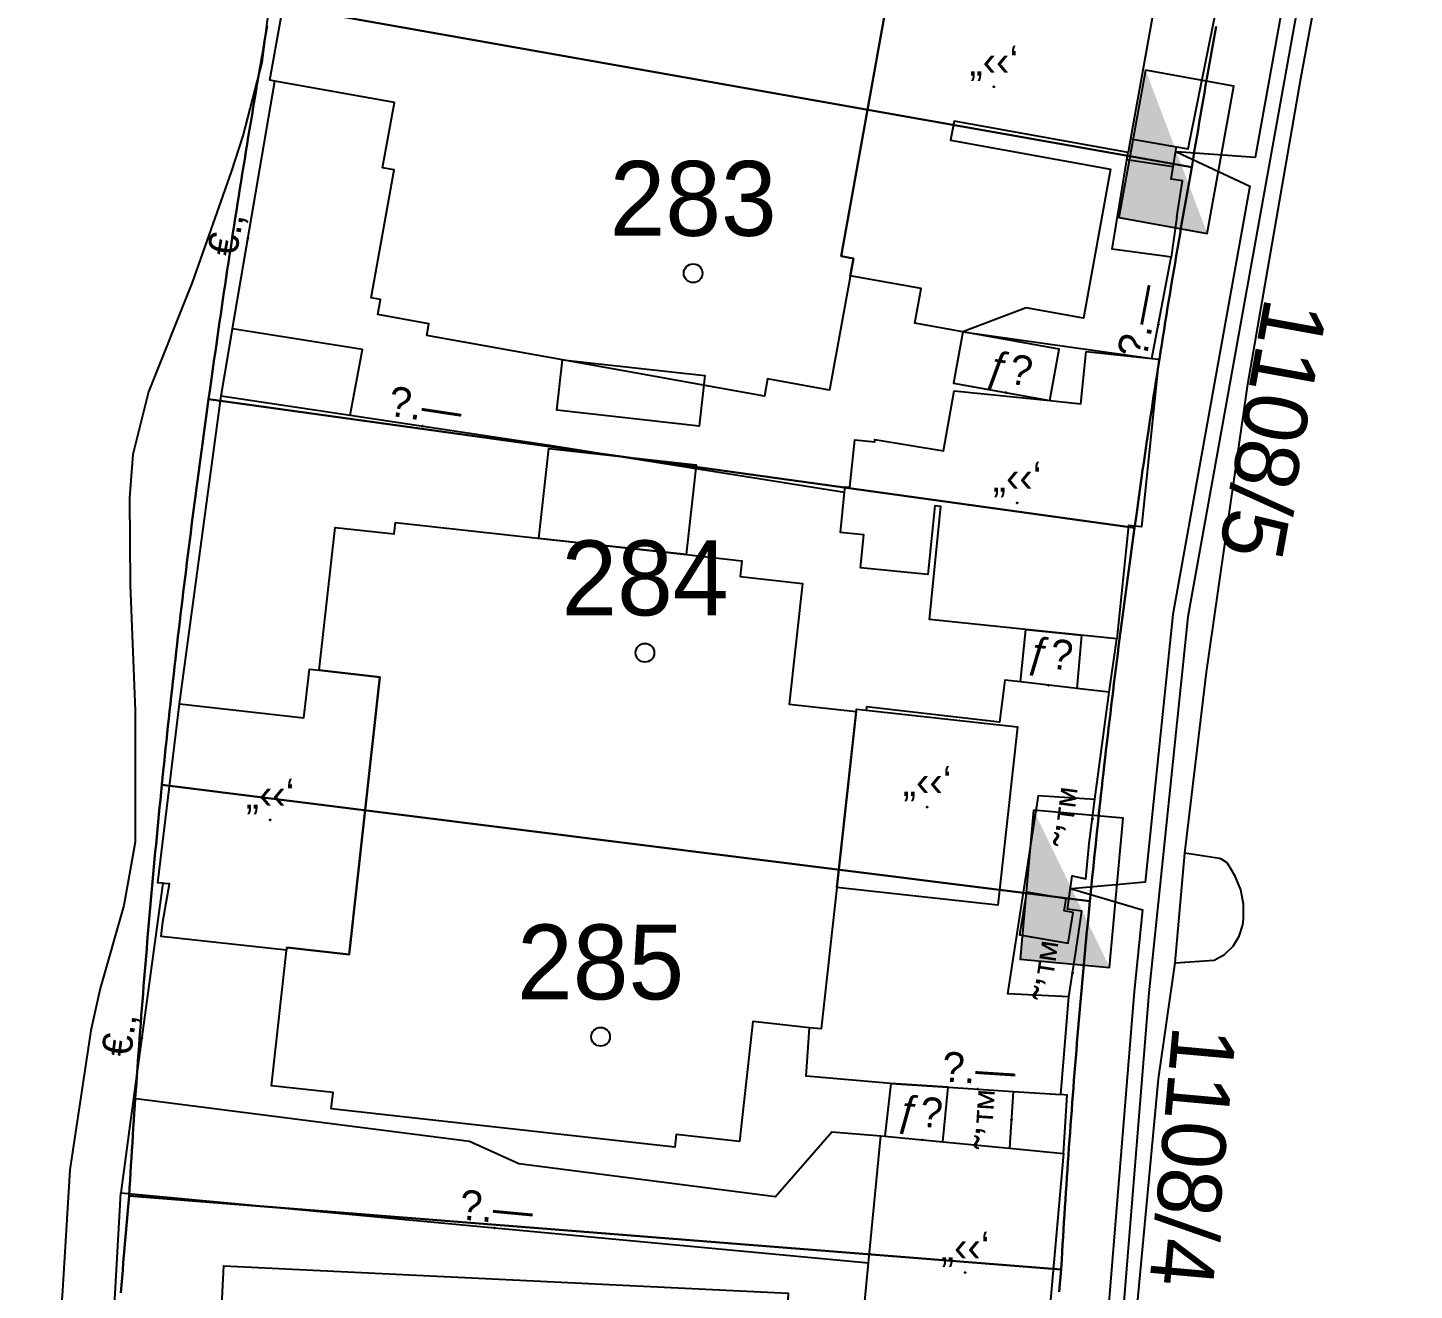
# Model space of a CAD drawing. Header units: metres. Extents: x 218299 to 220222, y 572714 to 574340.
# Drawn here: x 218740.67 to 218777.72, y 573448.8 to 573482.52 of the extents above; entities that cross this region are included whole.
import ezdxf
from ezdxf.enums import TextEntityAlignment as Align

# ---------------------------------------------------------------- set-up
doc = ezdxf.new("R2010")
doc.units = ezdxf.units.M
doc.header["$MEASUREMENT"] = 0
for name, color, linetype in [('1602', 44, 'Continuous'), ('1603', 44, 'Continuous'), ('6151', 102, 'CABLEUNDEXIST03'), ('6261', 7, 'Continuous'), ('A_POINTS', 2, 'Continuous'), ('M2200', 253, 'Continuous'), ('M2207', 253, 'Continuous'), ('M2401', 7, 'Continuous'), ('M2404', 7, 'Continuous'), ('M2407', 253, 'Continuous'), ('M2408', 253, 'Continuous'), ('M2412', 253, 'Continuous'), ('M2602', 253, 'Continuous'), ('M2605', 253, 'Continuous'), ('M2612', 253, 'Continuous'), ('M2809', 253, 'Continuous')]:
    doc.layers.add(name, color=color, linetype=linetype)
doc.styles.add('HEBTXT', font='HEBTXT')
doc.styles.add('MAVAT_HEBTXT', font='HEBTXT')
doc.linetypes.add('CABLEUNDEXIST03', pattern='A,3.5,[222,elecad.shx,S=0.01,R=0,X=0,Y=0],1.5', length=5)

# ---------------------------------------------------------------- blocks, each defined once
blk = doc.blocks.new('6261')
blk.add_lwpolyline([(-2, -1.2), (2, -1.2), (2, 1.2), (-2, 1.2)], close=True)
at = {"color": 0}
blk.add_solid([(2, 1.2), (-2, -1.2), (2, -1.2)], dxfattribs=at)
at = {"color": 0, "style": 'HEBTXT'}
blk.add_attdef('PIL_NAME', (2.689, 2.418), '', height=1.7, dxfattribs=at)
at = {"style": 'HEBTXT'}
blk.add_attdef('CAMUT_MONIM', (2.489, 0.218), '', height=1.7, dxfattribs=at)
at = {"color": 0, "style": 'HEBTXT', "flags": 1}
for tag, p in [('TYPE', (2.585, -1.773)), ('MAP_TYPE', (2.689, -3.782))]:
    blk.add_attdef(tag, p, '', height=1.7, dxfattribs=at)
blk = doc.blocks.new('1603')
at = {"layer": 'A_POINTS'}
blk.add_circle((0, 0), 0.25, dxfattribs=at)
at = {"color": 0, "style": 'HEBTXT'}
blk.add_attdef('PARCEL_NUM', text='', height=2, dxfattribs=at).set_placement((0, 1), align=Align.CENTER)
at = {"color": 0, "style": 'HEBTXT', "flags": 1}
blk.add_attdef('LOT_NUM', text='', height=2, dxfattribs=at).set_placement((0, -2.5), align=Align.CENTER)
blk = doc.blocks.new('M2602')
blk.add_circle((0, 0), 0.025)
at = {"style": 'MAVAT_HEBTXT'}
blk.add_attdef('NAME', text='', height=0.8, dxfattribs=at).set_placement((0, 1.592), align=Align.MIDDLE)
blk = doc.blocks.new('M2605')
blk.add_circle((0, 0), 0.025)
at = {"style": 'MAVAT_HEBTXT'}
blk.add_attdef('NAME', text='', height=0.8, dxfattribs=at).set_placement((0, 1.592), align=Align.MIDDLE)
blk = doc.blocks.new('M2612')
blk.add_circle((0, 0), 0.025)
at = {"style": 'MAVAT_HEBTXT'}
blk.add_attdef('NAME', text='', height=0.8, dxfattribs=at).set_placement((0, 1.592), align=Align.MIDDLE)
blk = doc.blocks.new('M2207')
blk.add_circle((0, 0), 0.025)
at = {"style": 'MAVAT_HEBTXT'}
blk.add_attdef('NAME', text='', height=0.8, dxfattribs=at).set_placement((0, 1.592), align=Align.MIDDLE)
blk = doc.blocks.new('M2412')
blk.add_circle((0, 0), 0.025)
at = {"style": 'MAVAT_HEBTXT'}
blk.add_attdef('NAME', text='', height=0.8, dxfattribs=at).set_placement((0, 1.592), align=Align.MIDDLE)
blk = doc.blocks.new('111')
at = {"layer": 'M2200'}
blk.add_polyline3d([(218763.792, 573484.146, 576.615), (218762.401, 573476.42, 576.87), (218762.401, 573476.42, 576.87), (218762.731, 573476.361, 576.87), (218762.731, 573476.361, 576.87), (218762.097, 573472.841, 575.82), (218760.436, 573473.14, 578.4), (218760.353, 573472.681, 578.4), (218754.959, 573473.651, 578.418), (218751.33, 573474.304, 578.43), (218751.386, 573474.614, 578.34), (218750.023, 573474.86, 577.905), (218750.096, 573475.265, 577.905), (218749.846, 573475.31, 577.86), (218750.461, 573478.728, 575.64), (218750.153, 573478.783, 575.34), (218750.466, 573480.526, 575.25), (218747.273, 573481.1, 575.164), (218747.14, 573481.124, 575.16), (218747.907, 573485.387, 575.25)], dxfattribs=at)
blk.add_polyline3d([(218748.779, 573453.639, 577.41), (218748.827, 573454.076, 577.38), (218747.181, 573454.259, 574.83), (218747.591, 573457.955, 574.8), (218747.591, 573457.955, 574.8), (218749.26, 573457.77, 577.32), (218749.26, 573457.77, 577.32), (218750.081, 573465.178, 577.32), (218750.081, 573465.178, 577.32), (218748.457, 573465.358, 574.92), (218748.457, 573465.358, 574.92), (218748.88, 573469.176, 574.86), (218750.461, 573469.001, 577.29), (218750.495, 573469.308, 577.29), (218758.261, 573468.447, 577.29), (218759.751, 573468.282, 577.29), (218759.705, 573467.865, 577.29), (218761.375, 573467.68, 574.89), (218761.017, 573464.451, 574.8), (218762.81, 573464.253, 574.32), (218762.289, 573459.559, 574.32), (218761.87, 573455.776, 574.32), (218761.562, 573455.81, 574.406), (218760.044, 573455.979, 574.83), (218759.689, 573452.773, 574.83), (218757.996, 573452.961, 577.38), (218757.959, 573452.622, 577.38)], close=True, dxfattribs=at)
at = {"layer": 'M2207'}
for points in [[(218762.401, 573476.42, 575.879), (218763.792, 573484.146, 575.879), (218764.222, 573484.069, 575.819), (218764.354, 573484.802, 575.819), (218766.167, 573484.476, 575.519), (218766.077, 573483.976, 575.519), (218768.957, 573483.458, 575.298), (218770.781, 573483.13, 575.159), (218770.139, 573479.559, 575.159), (218770.073, 573479.191, 575.159), (218770.073, 573479.191, 575.159), (218765.422, 573480.028, 575.369), (218765.33, 573479.518, 575.369), (218769.599, 573478.749, 575.219), (218768.882, 573474.763, 575.219), (218767.349, 573475.039, 575.339), (218765.655, 573474.4, 575.399), (218765.655, 573474.4, 575.399), (218764.373, 573474.631, 575.399), (218764.539, 573475.555, 575.399), (218762.647, 573475.895, 575.849), (218762.731, 573476.361, 575.849)], [(218754.959, 573473.651, 574.829), (218758.762, 573473.23, 574.889), (218758.613, 573471.881, 574.859), (218754.81, 573472.304, 574.799), (218754.959, 573473.651, 574.829)], [(218768.949, 573473.87, 573.479), (218770.71, 573473.688, 573.479), (218770.889, 573473.67, 573.479), (218770.428, 573469.19, 573.389), (218770.083, 573469.225, 573.389), (218769.771, 573466.197, 572.999), (218769.771, 573466.197, 572.999), (218767.342, 573466.447, 573.057), (218764.761, 573466.713, 573.119), (218765.072, 573469.735, 573.959), (218764.912, 573469.752, 574.049), (218764.723, 573467.914, 573.989), (218762.922, 573468.099, 573.929), (218763.012, 573468.976, 573.959), (218762.386, 573469.04, 573.914), (218762.497, 573470.121, 574.073), (218762.511, 573470.259, 574.094), (218762.639, 573470.246, 574.694), (218762.77, 573471.515, 574.709), (218763.301, 573471.46, 574.859), (218763.307, 573471.524, 574.859), (218765.139, 573471.225, 574.889), (218765.426, 573472.826, 573.959), (218767.983, 573472.563, 573.823), (218768.806, 573472.478, 573.779)], [(218758.261, 573468.447, 575.189), (218754.327, 573468.883, 575.189), (218754.593, 573471.285, 574.169), (218754.593, 573471.285, 574.169), (218754.593, 573471.285, 574.169), (218758.527, 573470.849, 574.169), (218758.261, 573468.447, 575.189)], [(218748.457, 573465.358, 574.5), (218750.081, 573465.178, 574.5), (218749.26, 573457.77, 574.41), (218747.591, 573457.955, 574.305), (218747.582, 573457.879, 574.305), (218744.232, 573458.251, 574.05), (218744.275, 573458.637, 574.065), (218744.456, 573459.653, 574.065), (218744.314, 573459.667, 574.065), (218744.275, 573459.67, 574.065), (218744.147, 573459.683, 574.065), (218744.721, 573464.461, 574.155), (218744.721, 573464.461, 574.155), (218748.051, 573464.092, 574.185), (218748.194, 573465.387, 574.305)], [(218762.289, 573459.559, 574.349), (218762.818, 573464.324, 574.349), (218763.075, 573464.296, 574.342), (218767.119, 573463.848, 574.229), (218766.591, 573459.082, 574.229), (218766.591, 573459.082, 574.229), (218762.289, 573459.559, 574.349)], [(218768.416, 573459.251, 571.848), (218767.358, 573459.428, 571.848), (218767.168, 573458.289, 571.698), (218768.469, 573458.072, 571.758), (218768.606, 573458.891, 571.848), (218768.362, 573458.932, 571.848)], [(218766.228, 573446.406, 572.565), (218766.228, 573446.406, 572.565), (218766.228, 573446.406, 572.565), (218764.727, 573446.551, 572.565), (218762.865, 573446.73, 572.565), (218762.865, 573446.73, 572.565), (218763.135, 573449.526, 572.511), (218763.462, 573452.923, 572.445), (218763.462, 573452.923, 572.445), (218763.571, 573452.912, 572.446), (218765.118, 573452.763, 572.455), (218766.907, 573452.591, 572.466), (218768.344, 573452.452, 572.475), (218768.344, 573452.452, 572.475), (218768.344, 573452.452, 572.475), (218767.649, 573444.618, 572.235), (218767.649, 573444.618, 572.235), (218766.07, 573444.77, 572.235), (218766.089, 573444.965, 572.274), (218766.103, 573445.113, 572.304), (218766.103, 573445.113, 572.311)]]:
    blk.add_polyline3d(points, close=True, dxfattribs=at)
at = {"layer": 'M2401'}
blk.add_polyline3d([(218770, 573445.022, 569.823), (218770.888, 573454.441, 570.123), (218771.325, 573457.545, 570.333), (218772.368, 573457.614, 570.318), (218772.645, 573457.77, 570.318), (218772.875, 573457.99, 570.318), (218773.042, 573458.26, 570.318), (218773.137, 573458.563, 570.318), (218773.155, 573458.72, 570.318), (218773.156, 573459.112, 570.322), (218773.081, 573459.497, 570.349), (218772.934, 573459.858, 570.398), (218772.813, 573460.056, 570.438), (218772.718, 573460.212, 570.464), (218772.566, 573460.312, 570.491), (218772.515, 573460.328, 570.498), (218771.587, 573460.474, 570.513), (218772.169, 573465.304, 570.723), (218773.269, 573472.999, 571.023), (218774.684, 573481.171, 571.443), (218775.397, 573485.025, 571.644)], dxfattribs=at)
at = {"layer": 'M2404'}
blk.add_polyline3d([(218770, 573445.022, 569.823), (218770.888, 573454.441, 570.123), (218771.325, 573457.545, 570.333), (218772.368, 573457.614, 570.318), (218772.645, 573457.77, 570.318), (218772.875, 573457.99, 570.318), (218773.042, 573458.26, 570.318), (218773.137, 573458.563, 570.318), (218773.155, 573458.72, 570.318), (218773.156, 573459.112, 570.322), (218773.081, 573459.497, 570.349), (218772.934, 573459.858, 570.398), (218772.813, 573460.056, 570.438), (218772.718, 573460.212, 570.464), (218772.566, 573460.312, 570.491), (218772.515, 573460.328, 570.498), (218771.587, 573460.474, 570.513), (218772.169, 573465.304, 570.723), (218773.269, 573472.999, 571.023), (218774.684, 573481.171, 571.443), (218775.397, 573485.025, 571.644)], dxfattribs=at)
at = {"layer": 'M2407'}
for points in [[(218749.287, 573472.173, 572.59), (218749.618, 573473.925, 572.62), (218746.142, 573474.478, 572.68)], [(218763.732, 573454.321, 571.443), (218761.47, 573454.513, 571.443), (218761.562, 573455.81, 571.443)], [(218743.5, 573453.93, 571.593), (218752.471, 573452.779, 571.413), (218753.788, 573452.179, 571.413), (218760.646, 573451.3, 571.413), (218762.157, 573453.027, 571.413), (218763.462, 573452.923, 571.413)], [(218746.71, 573448.187, 570.573), (218745.847, 573448.228, 570.573), (218745.906, 573449.448, 570.573), (218760.992, 573448.723, 570.543), (218760.927, 573447.375, 570.543), (218761.622, 573447.341, 570.543), (218761.589, 573446.653, 570.543), (218762.859, 573446.592, 570.513), (218762.865, 573446.73, 570.513)]]:
    blk.add_polyline3d(points, dxfattribs=at)
at = {"layer": 'M2408'}
for points in [[(218771.377, 573477.47, 571.443), (218771.221, 573476.395, 571.443)], [(218769.569, 573464.773, 570.753), (218769.771, 573466.197, 570.753)], [(218771.325, 573457.545, 570.333), (218771.587, 573460.474, 570.513)], [(218768.344, 573452.452, 570.15), (218768.441, 573454.005, 570.15), (218768.271, 573454.028, 570.15)]]:
    blk.add_polyline3d(points, dxfattribs=at)
at = {"layer": 'M2412'}
for points in [[(218765.655, 573474.4, 572.598), (218765.655, 573474.4, 572.598), (218765.407, 573473.027, 572.598), (218767.983, 573472.563, 571.098), (218768.23, 573473.937, 571.098), (218765.655, 573474.4, 572.598)], [(218767.197, 573465.046, 571.548), (218767.342, 573466.447, 571.548), (218768.829, 573466.294, 570.768), (218768.698, 573464.873, 570.768)], [(218763.732, 573454.321, 571.443), (218763.576, 573452.912, 571.443), (218765.118, 573452.763, 570.213), (218765.26, 573454.222, 570.213)]]:
    blk.add_polyline3d(points, close=True, dxfattribs=at)
at = {"layer": 'M2602'}
for points in [[(218745.837, 573472.692, 574.23), (218746.142, 573474.478, 574.204), (218746.153, 573474.542, 574.204), (218747.273, 573481.1, 574.11)], [(218771.377, 573477.47, 572.643), (218771.377, 573477.47, 572.643), (218771.526, 573478.431, 572.643), (218771.226, 573478.477, 572.643), (218771.277, 573478.807, 572.643), (218771.361, 573479.344, 572.643)], [(218771.277, 573478.807, 572.643), (218770.041, 573478.998, 572.643)], [(218768.681, 573457.898, 571.908), (218768.838, 573458.922, 571.908), (218768.449, 573458.973, 571.908), (218768.577, 573459.869, 571.908), (218768.944, 573459.789, 571.908), (218769.044, 573460.821, 571.908), (218769.049, 573460.861, 571.908)], [(218744.275, 573459.67, 573.153), (218743.5, 573453.93, 573.111), (218743.157, 573451.396, 573.093), (218743.157, 573451.396, 573.093)], [(218742.022, 573430.285, 572.673), (218742.385, 573436.139, 572.793), (218742.501, 573438.072, 572.793), (218742.547, 573438.842, 572.793), (218742.65, 573441.098, 574.173), (218742.718, 573443.142, 573.183), (218742.901, 573446.814, 573.063), (218743.157, 573451.396, 573.063)]]:
    blk.add_polyline3d(points, dxfattribs=at)
at = {"layer": 'M2605'}
for points in [[(218770.139, 573479.559, 572.478), (218771.361, 573479.344, 572.478), (218771.676, 573479.289, 572.478), (218772.651, 573484.118, 572.628), (218772.651, 573484.118, 572.628), (218771.406, 573484.384, 572.639), (218769.31, 573484.833, 572.658), (218769.19, 573484.859, 572.659)], [(218765.655, 573474.4, 572.628), (218770.71, 573473.688, 572.628), (218771.221, 573476.395, 572.718), (218771.221, 573476.395, 572.718), (218771.11, 573476.41, 572.72), (218769.644, 573476.612, 572.748), (218770.04, 573478.994, 572.748), (218770.073, 573479.191, 572.748)], [(218744.721, 573464.461, 572.253), (218745.837, 573472.692, 572.613), (218745.837, 573472.692, 572.613), (218749.287, 573472.173, 572.59), (218754.727, 573471.355, 572.553), (218762.497, 573470.121, 572.553)], [(218768.271, 573454.028, 571.413), (218768.488, 573456.633, 571.503), (218768.488, 573456.633, 571.503), (218766.858, 573456.716, 571.533), (218767.682, 573462.017, 571.563), (218769.186, 573461.915, 571.563), (218769.186, 573461.915, 571.563), (218769.569, 573464.773, 571.653), (218769.569, 573464.773, 571.653), (218768.698, 573464.873, 571.7), (218767.197, 573465.046, 571.781), (218766.78, 573465.094, 571.803), (218766.634, 573463.971, 571.803), (218763.082, 573464.378, 571.758), (218763.075, 573464.296, 571.758)], [(218763.732, 573454.321, 571.443), (218765.26, 573454.222, 571.433), (218767.005, 573454.11, 571.421), (218768.271, 573454.028, 571.413), (218768.271, 573454.028, 571.413)], [(218743.157, 573451.396, 571.473), (218743.157, 573451.396, 571.473), (218763.135, 573449.526, 571.413)]]:
    blk.add_polyline3d(points, dxfattribs=at)
at = {"layer": 'M2612'}
for points in [[(218769.049, 573460.861, 571.908), (218769.186, 573461.915, 571.908)], [(218768.488, 573456.633, 571.908), (218768.681, 573457.898, 571.908)], [(218767.005, 573454.11, 571.683), (218766.907, 573452.591, 571.683)]]:
    blk.add_polyline3d(points, dxfattribs=at)
at = {"layer": 'M2809'}
blk.add_polyline3d([(218747.273, 573484.334, 573.16), (218746.923, 573481.592, 573.043), (218746.421, 573479.637, 572.898), (218746.107, 573478.677, 572.863), (218745.067, 573475.717, 572.863), (218743.899, 573472.794, 572.743), (218743.48, 573471.127, 572.671), (218743.388, 573469.968, 572.618), (218743.411, 573467.638, 572.503), (218743.542, 573464.288, 572.203), (218743.536, 573460.763, 572.083), (218743.234, 573459.077, 571.991), (218742.603, 573456.861, 571.856), (218742.352, 573455.74, 571.783), (218741.798, 573452.015, 571.483), (218741.588, 573448.649, 571.063), (218741.026, 573443.833, 570.883), (218740.719, 573439.211, 570.639), (218740.669, 573436.897, 570.523), (218740.87, 573431.072, 570.343), (218740.783, 573426.554, 569.983), (218740.767, 573422.238, 569.636)], dxfattribs=at)
at = {"layer": 'M2207'}
ref = blk.add_blockref('M2207', (218766.484, 573480.947), dxfattribs=dict(at, xscale=0.5, yscale=0.5, zscale=0.5))
ref.add_attrib('NAME', '„‹‹‘', dxfattribs={"layer": '0', "height": 0.8, "style": 'MAVAT_HEBTXT'}).set_placement((218766.484, 573481.572), align=Align.MIDDLE)
ref = blk.add_blockref('M2207', (218767.107, 573469.828), dxfattribs=dict(at, xscale=0.5, yscale=0.5, zscale=0.5))
ref.add_attrib('NAME', '„‹‹‘', dxfattribs={"layer": '0', "height": 0.8, "style": 'MAVAT_HEBTXT'}).set_placement((218767.107, 573470.453), align=Align.MIDDLE)
ref = blk.add_blockref('M2207', (218747.146, 573461.362), dxfattribs=dict(at, xscale=0.5, yscale=0.5, zscale=0.5))
ref.add_attrib('NAME', '„‹‹‘', dxfattribs={"layer": '0', "height": 0.8, "style": 'MAVAT_HEBTXT'}).set_placement((218747.146, 573461.987), align=Align.MIDDLE)
ref = blk.add_blockref('M2207', (218764.704, 573461.703), dxfattribs=dict(at, xscale=0.5, yscale=0.5, zscale=0.5))
ref.add_attrib('NAME', '„‹‹‘', dxfattribs={"layer": '0', "height": 0.8, "style": 'MAVAT_HEBTXT'}).set_placement((218764.704, 573462.328), align=Align.MIDDLE)
ref = blk.add_blockref('M2207', (218765.719, 573449.267), dxfattribs=dict(at, xscale=0.5, yscale=0.5, zscale=0.5))
ref.add_attrib('NAME', '„‹‹‘', dxfattribs={"layer": '0', "height": 0.8, "style": 'MAVAT_HEBTXT'}).set_placement((218765.719, 573449.892), align=Align.MIDDLE)
at = {"layer": 'M2412'}
ref = blk.add_blockref('M2412', (218766.802, 573472.776), dxfattribs=dict(at, xscale=0.5, yscale=0.5, zscale=0.5))
ref.add_attrib('NAME', 'ƒ\x8e', dxfattribs={"layer": '0', "height": 0.8, "rotation": 349.8001, "style": 'MAVAT_HEBTXT'}).set_placement((218766.899, 573473.317), align=Align.MIDDLE)
ref = blk.add_blockref('M2412', (218767.948, 573464.959), dxfattribs=dict(at, xscale=0.5, yscale=0.5, zscale=0.5))
ref.add_attrib('NAME', 'ƒ\x8e', dxfattribs={"layer": '0', "height": 0.8, "rotation": 353.4426, "style": 'MAVAT_HEBTXT'}).set_placement((218767.99, 573465.7), align=Align.MIDDLE)
ref = blk.add_blockref('M2412', (218764.571, 573452.816), dxfattribs=dict(at, xscale=0.5, yscale=0.5, zscale=0.5))
ref.add_attrib('NAME', 'ƒ\x8e', dxfattribs={"layer": '0', "height": 0.8, "rotation": 354.4968, "style": 'MAVAT_HEBTXT'}).set_placement((218764.511, 573453.465), align=Align.MIDDLE)
at = {"layer": 'M2602'}
ref = blk.add_blockref('M2602', (218746.555, 573476.896), dxfattribs=dict(at, xscale=0.5, yscale=0.5, zscale=0.5))
ref.add_attrib('NAME', '€.‚', dxfattribs={"layer": '0', "height": 0.8, "rotation": 80.3102, "style": 'MAVAT_HEBTXT'}).set_placement((218746.013, 573476.989), align=Align.MIDDLE)
ref = blk.add_blockref('M2602', (218743.716, 573455.533), dxfattribs=dict(at, xscale=0.5, yscale=0.5, zscale=0.5))
ref.add_attrib('NAME', '€.‚', dxfattribs={"layer": '0', "height": 0.8, "rotation": 82.3094, "style": 'MAVAT_HEBTXT'}).set_placement((218743.171, 573455.607), align=Align.MIDDLE)
at = {"layer": 'M2605'}
ref = blk.add_blockref('M2605', (218770.882, 573474.6), dxfattribs=dict(at, xscale=0.5, yscale=0.5, zscale=0.5))
ref.add_attrib('NAME', '\x9a.—', dxfattribs={"layer": '0', "height": 0.8, "rotation": 79.3026, "style": 'MAVAT_HEBTXT'}).set_placement((218770.342, 573474.702), align=Align.MIDDLE)
ref = blk.add_blockref('M2605', (218751.218, 573471.883), dxfattribs=dict(at, xscale=0.5, yscale=0.5, zscale=0.5))
ref.add_attrib('NAME', '\x9a.—', dxfattribs={"layer": '0', "height": 0.8, "rotation": 351.4479, "style": 'MAVAT_HEBTXT'}).set_placement((218751.3, 573472.426), align=Align.MIDDLE)
ref = blk.add_blockref('M2605', (218766.053, 573454.171), dxfattribs=dict(at, xscale=0.5, yscale=0.5, zscale=0.5))
ref.add_attrib('NAME', '\x9a.—', dxfattribs={"layer": '0', "height": 0.8, "rotation": 356.3057, "style": 'MAVAT_HEBTXT'}).set_placement((218766.088, 573454.72), align=Align.MIDDLE)
ref = blk.add_blockref('M2605', (218753.146, 573450.461), dxfattribs=dict(at, xscale=0.5, yscale=0.5, zscale=0.5))
ref.add_attrib('NAME', '\x9a.—', dxfattribs={"layer": '0', "height": 0.8, "rotation": 354.6535, "style": 'MAVAT_HEBTXT'}).set_placement((218753.197, 573451.008), align=Align.MIDDLE)
at = {"layer": 'M2612'}
ref = blk.add_blockref('M2612', (218769.117, 573461.388), dxfattribs=dict(at, xscale=0.5, yscale=0.5, zscale=0.5))
ref.add_attrib('NAME', '˜’™', dxfattribs={"layer": '0', "height": 0.8, "rotation": 82.5945, "style": 'MAVAT_HEBTXT'}).set_placement((218768.572, 573461.459), align=Align.MIDDLE)
ref = blk.add_blockref('M2612', (218768.585, 573457.265), dxfattribs=dict(at, xscale=0.5, yscale=0.5, zscale=0.5))
ref.add_attrib('NAME', '˜’™', dxfattribs={"layer": '0', "height": 0.8, "rotation": 81.3216, "style": 'MAVAT_HEBTXT'}).set_placement((218768.041, 573457.348), align=Align.MIDDLE)
ref = blk.add_blockref('M2612', (218766.956, 573453.35), dxfattribs=dict(at, xscale=0.5, yscale=0.5, zscale=0.5))
ref.add_attrib('NAME', '˜’™', dxfattribs={"layer": '0', "height": 0.8, "rotation": 86.3022, "style": 'MAVAT_HEBTXT'}).set_placement((218766.407, 573453.386), align=Align.MIDDLE)

msp = doc.modelspace()

# ---------------------------------------------------------------- linework, layer by layer
at = {"layer": '1602'}
for points in [[(218747.175, 573483.156), (218771.771, 573478.794), (218771.7357, 573478.5971), (218771.7005, 573478.4003), (218771.6656, 573478.2033), (218771.6307, 573478.0064), (218771.5961, 573477.8094), (218771.5616, 573477.6124), (218771.5273, 573477.4154), (218771.4932, 573477.2183), (218771.4592, 573477.0212), (218771.4254, 573476.8241), (218771.3918, 573476.6269), (218771.3583, 573476.4298), (218771.325, 573476.2326), (218771.2918, 573476.0353), (218771.2589, 573475.8381), (218771.2261, 573475.6408), (218771.1935, 573475.4434), (218771.161, 573475.2461), (218771.1287, 573475.0487), (218771.0966, 573474.8513), (218771.0646, 573474.6539), (218771.0328, 573474.4564), (218771.0012, 573474.2589), (218770.9697, 573474.0614), (218770.9384, 573473.8639), (218770.9073, 573473.6663), (218770.8764, 573473.4687), (218770.8456, 573473.2711), (218770.815, 573473.0735), (218770.7845, 573472.8758), (218770.7543, 573472.6781), (218770.7241, 573472.4804), (218770.6942, 573472.2827), (218770.6644, 573472.0849), (218770.6348, 573471.8871), (218770.6054, 573471.6893), (218770.5761, 573471.4914), (218770.547, 573471.2935), (218770.5181, 573471.0956), (218770.4893, 573470.8977), (218770.4607, 573470.6998), (218770.4323, 573470.5018), (218770.4041, 573470.3038), (218770.376, 573470.1058), (218770.348, 573469.9078), (218770.3203, 573469.7097), (218770.2927, 573469.5116), (218770.245, 573469.166), (218745.504, 573472.599), (218745.5435, 573472.8855), (218745.571, 573473.0836), (218745.5986, 573473.2817), (218745.6264, 573473.4797), (218745.6544, 573473.6777), (218745.6825, 573473.8758), (218745.7108, 573474.0738), (218745.7392, 573474.2717), (218745.7677, 573474.4697), (218745.7964, 573474.6676), (218745.8253, 573474.8655), (218745.8543, 573475.0634), (218745.8835, 573475.2613), (218745.9128, 573475.4591), (218745.9423, 573475.6569), (218745.9719, 573475.8547), (218746.0017, 573476.0525), (218746.0316, 573476.2502), (218746.0617, 573476.4479), (218746.092, 573476.6456), (218746.1224, 573476.8433), (218746.1529, 573477.041), (218746.1836, 573477.2386), (218746.2144, 573477.4362), (218746.2454, 573477.6338), (218746.2766, 573477.8314), (218746.3079, 573478.0289), (218746.3393, 573478.2264), (218746.3709, 573478.4239), (218746.4027, 573478.6214), (218746.4346, 573478.8188), (218746.4667, 573479.0162), (218746.4989, 573479.2136), (218746.5313, 573479.411), (218746.5638, 573479.6083), (218746.5964, 573479.8056), (218746.6293, 573480.0029), (218746.6622, 573480.2002), (218746.6954, 573480.3974), (218746.7286, 573480.5946), (218746.7621, 573480.7918), (218746.7956, 573480.989), (218746.8294, 573481.1861), (218746.8632, 573481.3832), (218746.8973, 573481.5803), (218746.9315, 573481.7773), (218746.9658, 573481.9744), (218747.0003, 573482.1714), (218747.0349, 573482.3684), (218747.0697, 573482.5653)], [(218772.4265, 573482.5543), (218772.3906, 573482.3576), (218772.3549, 573482.1608), (218772.3194, 573481.964), (218772.284, 573481.7671), (218772.2488, 573481.5702), (218772.2138, 573481.3733), (218772.179, 573481.1764), (218772.1443, 573480.9794), (218772.1098, 573480.7824), (218772.0754, 573480.5854), (218772.0412, 573480.3883), (218772.0072, 573480.1913), (218771.9734, 573479.9941), (218771.9397, 573479.797), (218771.9062, 573479.5998), (218771.8728, 573479.4026), (218771.8396, 573479.2054), (218771.8066, 573479.0081), (218771.771, 573478.794), (218747.175, 573483.156)], [(218747.0697, 573482.5653), (218747.0349, 573482.3684), (218747.0003, 573482.1714), (218746.9658, 573481.9744), (218746.9315, 573481.7773), (218746.8973, 573481.5803), (218746.8632, 573481.3832), (218746.8294, 573481.1861), (218746.7956, 573480.989), (218746.7621, 573480.7918), (218746.7286, 573480.5946), (218746.6954, 573480.3974), (218746.6622, 573480.2002), (218746.6293, 573480.0029), (218746.5964, 573479.8056), (218746.5638, 573479.6083), (218746.5313, 573479.411), (218746.4989, 573479.2136), (218746.4667, 573479.0162), (218746.4346, 573478.8188), (218746.4027, 573478.6214), (218746.3709, 573478.4239), (218746.3393, 573478.2264), (218746.3079, 573478.0289), (218746.2766, 573477.8314), (218746.2454, 573477.6338), (218746.2144, 573477.4362), (218746.1836, 573477.2386), (218746.1529, 573477.041), (218746.1224, 573476.8433), (218746.092, 573476.6456), (218746.0617, 573476.4479), (218746.0316, 573476.2502), (218746.0017, 573476.0525), (218745.9719, 573475.8547), (218745.9423, 573475.6569), (218745.9128, 573475.4591), (218745.8835, 573475.2613), (218745.8543, 573475.0634), (218745.8253, 573474.8655), (218745.7964, 573474.6676), (218745.7677, 573474.4697), (218745.7392, 573474.2717), (218745.7108, 573474.0738), (218745.6825, 573473.8758), (218745.6544, 573473.6777), (218745.6264, 573473.4797), (218745.5986, 573473.2817), (218745.571, 573473.0836), (218745.5435, 573472.8855), (218745.504, 573472.599), (218745.476, 573472.401), (218745.4482, 573472.2029), (218745.4205, 573472.0048), (218745.3929, 573471.8067), (218745.3656, 573471.6086), (218745.3383, 573471.4105), (218745.3112, 573471.2123), (218745.2843, 573471.0142), (218745.2575, 573470.816), (218745.2309, 573470.6177), (218745.2044, 573470.4195), (218745.1781, 573470.2212), (218745.152, 573470.023), (218745.1259, 573469.8247), (218745.1001, 573469.6263), (218745.0744, 573469.428), (218745.0488, 573469.2296), (218745.0234, 573469.0313), (218744.9982, 573468.8329), (218744.9731, 573468.6344), (218744.9481, 573468.436), (218744.9233, 573468.2375), (218744.8987, 573468.0391), (218744.8742, 573467.8406), (218744.8499, 573467.6421), (218744.8257, 573467.4435), (218744.8017, 573467.245), (218744.7778, 573467.0464), (218744.7541, 573466.8478), (218744.7305, 573466.6492), (218744.7071, 573466.4506), (218744.6838, 573466.2519), (218744.6607, 573466.0533), (218744.6377, 573465.8546), (218744.6149, 573465.6559), (218744.5923, 573465.4572), (218744.5698, 573465.2585), (218744.5474, 573465.0597), (218744.5252, 573464.8609), (218744.5032, 573464.6622), (218744.4813, 573464.4634), (218744.4596, 573464.2646), (218744.438, 573464.0657), (218744.4166, 573463.8669), (218744.3953, 573463.668), (218744.3742, 573463.4691), (218744.3532, 573463.2702), (218744.3324, 573463.0713), (218744.3117, 573462.8724), (218744.2912, 573462.6734), (218744.253, 573462.299), (218744.233, 573462.1), (218744.2131, 573461.901), (218744.1934, 573461.702), (218744.1739, 573461.5029), (218744.1545, 573461.3039), (218744.1352, 573461.1048), (218744.1161, 573460.9057), (218744.0972, 573460.7066), (218744.0784, 573460.5075), (218744.0597, 573460.3084), (218744.0412, 573460.1092), (218744.0229, 573459.9101), (218744.0047, 573459.7109), (218743.9867, 573459.5117), (218743.9688, 573459.3125), (218743.9511, 573459.1133), (218743.9336, 573458.9141), (218743.9161, 573458.7148), (218743.8989, 573458.5156), (218743.8818, 573458.3163), (218743.8648, 573458.117), (218743.848, 573457.9177), (218743.8314, 573457.7184), (218743.8149, 573457.5191), (218743.7986, 573457.3198), (218743.7824, 573457.1204), (218743.7663, 573456.9211), (218743.7505, 573456.7217), (218743.7347, 573456.5223), (218743.7192, 573456.3229), (218743.7037, 573456.1235), (218743.6885, 573455.9241), (218743.6734, 573455.7247), (218743.6584, 573455.5252), (218743.6436, 573455.3258), (218743.629, 573455.1263), (218743.6145, 573454.9269), (218743.6001, 573454.7274), (218743.5859, 573454.5279), (218743.5719, 573454.3284), (218743.558, 573454.1288), (218743.5443, 573453.9293), (218743.5307, 573453.7298), (218743.5173, 573453.5302), (218743.504, 573453.3307), (218743.4909, 573453.1311), (218743.4779, 573452.9315), (218743.4651, 573452.7319), (218743.4524, 573452.5323), (218743.4399, 573452.3327), (218743.4276, 573452.1331), (218743.4154, 573451.9335), (218743.4034, 573451.7338), (218743.3915, 573451.5342), (218743.379, 573451.322), (218743.3611, 573451.1228), (218743.3434, 573450.9236), (218743.3258, 573450.7244), (218743.3084, 573450.5251), (218743.2912, 573450.3259), (218743.2741, 573450.1266), (218743.2571, 573449.9273), (218743.2403, 573449.728), (218743.2237, 573449.5287), (218743.2072, 573449.3294), (218743.1909, 573449.1301), (218743.1747, 573448.9307), (218743.1586, 573448.7314)], [(218768.23, 573448.7563), (218768.2475, 573448.9556), (218768.2652, 573449.1548), (218768.283, 573449.354), (218768.2982, 573449.6182), (218768.3099, 573449.8179), (218768.3218, 573450.0175), (218768.3338, 573450.2172), (218768.346, 573450.4168), (218768.3584, 573450.6164), (218768.3709, 573450.816), (218768.3836, 573451.0156), (218768.3965, 573451.2152), (218768.4096, 573451.4148), (218768.4228, 573451.6143), (218768.4362, 573451.8139), (218768.4497, 573452.0134), (218768.4635, 573452.213), (218768.4774, 573452.4125), (218768.4915, 573452.612), (218768.5057, 573452.8115), (218768.5201, 573453.011), (218768.5347, 573453.2104), (218768.5494, 573453.4099), (218768.5644, 573453.6093), (218768.5794, 573453.8087), (218768.5947, 573454.0082), (218768.6101, 573454.2076), (218768.6257, 573454.407), (218768.6415, 573454.6063), (218768.6574, 573454.8057), (218768.6736, 573455.0051), (218768.6898, 573455.2044), (218768.7063, 573455.4037), (218768.7229, 573455.603), (218768.7397, 573455.8023), (218768.7566, 573456.0016), (218768.7738, 573456.2009), (218768.7911, 573456.4001), (218768.8085, 573456.5993), (218768.8262, 573456.7986), (218768.844, 573456.9978), (218768.8619, 573457.197), (218768.8801, 573457.3961), (218768.8984, 573457.5953), (218768.9169, 573457.7944), (218768.9355, 573457.9936), (218768.9544, 573458.1927), (218768.9733, 573458.3918), (218768.9925, 573458.5909), (218769.0118, 573458.7899), (218769.0313, 573458.989), (218769.051, 573459.188), (218769.0755, 573459.4367), (218769.0953, 573459.6358), (218769.1153, 573459.8348), (218769.1354, 573460.0337), (218769.1558, 573460.2327), (218769.1763, 573460.4317), (218769.1969, 573460.6306), (218769.2177, 573460.8295), (218769.2387, 573461.0284), (218769.2599, 573461.2273), (218769.2812, 573461.4261), (218769.3027, 573461.625), (218769.3244, 573461.8238), (218769.3462, 573462.0226), (218769.3682, 573462.2214), (218769.3904, 573462.4202), (218769.4128, 573462.6189), (218769.4353, 573462.8176), (218769.458, 573463.0163), (218769.4808, 573463.215), (218769.5038, 573463.4137), (218769.527, 573463.6123), (218769.5504, 573463.811), (218769.5739, 573464.0096), (218769.5976, 573464.2082), (218769.6215, 573464.4068), (218769.6455, 573464.6053), (218769.6697, 573464.8038), (218769.6941, 573465.0023), (218769.7187, 573465.2008), (218769.7434, 573465.3993), (218769.7683, 573465.5977), (218769.7933, 573465.7962), (218769.8185, 573465.9946), (218769.8439, 573466.193), (218769.8695, 573466.3913), (218769.8952, 573466.5897), (218769.9211, 573466.788), (218769.9472, 573466.9863), (218769.9734, 573467.1845), (218769.9998, 573467.3828), (218770.0264, 573467.581), (218770.0531, 573467.7792), (218770.08, 573467.9774), (218770.1071, 573468.1756), (218770.1343, 573468.3737), (218770.1617, 573468.5718), (218770.1893, 573468.7699), (218770.2171, 573468.968), (218770.245, 573469.166), (218770.2927, 573469.5116), (218770.3203, 573469.7097), (218770.348, 573469.9078), (218770.376, 573470.1058), (218770.4041, 573470.3038), (218770.4323, 573470.5018), (218770.4607, 573470.6998), (218770.4893, 573470.8977), (218770.5181, 573471.0956), (218770.547, 573471.2935), (218770.5761, 573471.4914), (218770.6054, 573471.6893), (218770.6348, 573471.8871), (218770.6644, 573472.0849), (218770.6942, 573472.2827), (218770.7241, 573472.4804), (218770.7543, 573472.6781), (218770.7845, 573472.8758), (218770.815, 573473.0735), (218770.8456, 573473.2711), (218770.8764, 573473.4687), (218770.9073, 573473.6663), (218770.9384, 573473.8639), (218770.9697, 573474.0614), (218771.0012, 573474.2589), (218771.0328, 573474.4564), (218771.0646, 573474.6539), (218771.0966, 573474.8513), (218771.1287, 573475.0487), (218771.161, 573475.2461), (218771.1935, 573475.4434), (218771.2261, 573475.6408), (218771.2589, 573475.8381), (218771.2918, 573476.0353), (218771.325, 573476.2326), (218771.3583, 573476.4298), (218771.3918, 573476.6269), (218771.4254, 573476.8241), (218771.4592, 573477.0212), (218771.4932, 573477.2183), (218771.5273, 573477.4154), (218771.5616, 573477.6124), (218771.5961, 573477.8094), (218771.6307, 573478.0064), (218771.6656, 573478.2033), (218771.7005, 573478.4003), (218771.7357, 573478.5971), (218771.771, 573478.794), (218771.8066, 573479.0081), (218771.8396, 573479.2054), (218771.8728, 573479.4026), (218771.9062, 573479.5998), (218771.9397, 573479.797), (218771.9734, 573479.9941), (218772.0072, 573480.1913), (218772.0412, 573480.3883), (218772.0754, 573480.5854), (218772.1098, 573480.7824), (218772.1443, 573480.9794), (218772.179, 573481.1764), (218772.2138, 573481.3733), (218772.2488, 573481.5702), (218772.284, 573481.7671), (218772.3194, 573481.964), (218772.3549, 573482.1608), (218772.3906, 573482.3576), (218772.4265, 573482.5543)], [(218743.1586, 573448.7314), (218743.1747, 573448.9307), (218743.1909, 573449.1301), (218743.2072, 573449.3294), (218743.2237, 573449.5287), (218743.2403, 573449.728), (218743.2571, 573449.9273), (218743.2741, 573450.1266), (218743.2912, 573450.3259), (218743.3084, 573450.5251), (218743.3258, 573450.7244), (218743.3434, 573450.9236), (218743.3611, 573451.1228), (218743.379, 573451.322), (218768.283, 573449.354), (218768.2652, 573449.1548), (218768.2475, 573448.9556), (218768.23, 573448.7563)]]:
    msp.add_lwpolyline(points, dxfattribs=at)
for points in [[(218770.245, 573469.166), (218770.2171, 573468.968), (218770.1893, 573468.7699), (218770.1617, 573468.5718), (218770.1343, 573468.3737), (218770.1071, 573468.1756), (218770.08, 573467.9774), (218770.0531, 573467.7792), (218770.0264, 573467.581), (218769.9998, 573467.3828), (218769.9734, 573467.1845), (218769.9472, 573466.9863), (218769.9211, 573466.788), (218769.8952, 573466.5897), (218769.8695, 573466.3913), (218769.8439, 573466.193), (218769.8185, 573465.9946), (218769.7933, 573465.7962), (218769.7683, 573465.5977), (218769.7434, 573465.3993), (218769.7187, 573465.2008), (218769.6941, 573465.0023), (218769.6697, 573464.8038), (218769.6455, 573464.6053), (218769.6215, 573464.4068), (218769.5976, 573464.2082), (218769.5739, 573464.0096), (218769.5504, 573463.811), (218769.527, 573463.6123), (218769.5038, 573463.4137), (218769.4808, 573463.215), (218769.458, 573463.0163), (218769.4353, 573462.8176), (218769.4128, 573462.6189), (218769.3904, 573462.4202), (218769.3682, 573462.2214), (218769.3462, 573462.0226), (218769.3244, 573461.8238), (218769.3027, 573461.625), (218769.2812, 573461.4261), (218769.2599, 573461.2273), (218769.2387, 573461.0284), (218769.2177, 573460.8295), (218769.1969, 573460.6306), (218769.1763, 573460.4317), (218769.1558, 573460.2327), (218769.1354, 573460.0337), (218769.1153, 573459.8348), (218769.0953, 573459.6358), (218769.0755, 573459.4367), (218769.051, 573459.188), (218744.253, 573462.299), (218744.2912, 573462.6734), (218744.3117, 573462.8724), (218744.3324, 573463.0713), (218744.3532, 573463.2702), (218744.3742, 573463.4691), (218744.3953, 573463.668), (218744.4166, 573463.8669), (218744.438, 573464.0657), (218744.4596, 573464.2646), (218744.4813, 573464.4634), (218744.5032, 573464.6622), (218744.5252, 573464.8609), (218744.5474, 573465.0597), (218744.5698, 573465.2585), (218744.5923, 573465.4572), (218744.6149, 573465.6559), (218744.6377, 573465.8546), (218744.6607, 573466.0533), (218744.6838, 573466.2519), (218744.7071, 573466.4506), (218744.7305, 573466.6492), (218744.7541, 573466.8478), (218744.7778, 573467.0464), (218744.8017, 573467.245), (218744.8257, 573467.4435), (218744.8499, 573467.6421), (218744.8742, 573467.8406), (218744.8987, 573468.0391), (218744.9233, 573468.2375), (218744.9481, 573468.436), (218744.9731, 573468.6344), (218744.9982, 573468.8329), (218745.0234, 573469.0313), (218745.0488, 573469.2296), (218745.0744, 573469.428), (218745.1001, 573469.6263), (218745.1259, 573469.8247), (218745.152, 573470.023), (218745.1781, 573470.2212), (218745.2044, 573470.4195), (218745.2309, 573470.6177), (218745.2575, 573470.816), (218745.2843, 573471.0142), (218745.3112, 573471.2123), (218745.3383, 573471.4105), (218745.3656, 573471.6086), (218745.3929, 573471.8067), (218745.4205, 573472.0048), (218745.4482, 573472.2029), (218745.476, 573472.401), (218745.504, 573472.599)], [(218769.051, 573459.188), (218769.0313, 573458.989), (218769.0118, 573458.7899), (218768.9925, 573458.5909), (218768.9733, 573458.3918), (218768.9544, 573458.1927), (218768.9355, 573457.9936), (218768.9169, 573457.7944), (218768.8984, 573457.5953), (218768.8801, 573457.3961), (218768.8619, 573457.197), (218768.844, 573456.9978), (218768.8262, 573456.7986), (218768.8085, 573456.5993), (218768.7911, 573456.4001), (218768.7738, 573456.2009), (218768.7566, 573456.0016), (218768.7397, 573455.8023), (218768.7229, 573455.603), (218768.7063, 573455.4037), (218768.6898, 573455.2044), (218768.6736, 573455.0051), (218768.6574, 573454.8057), (218768.6415, 573454.6063), (218768.6257, 573454.407), (218768.6101, 573454.2076), (218768.5947, 573454.0082), (218768.5794, 573453.8087), (218768.5644, 573453.6093), (218768.5494, 573453.4099), (218768.5347, 573453.2104), (218768.5201, 573453.011), (218768.5057, 573452.8115), (218768.4915, 573452.612), (218768.4774, 573452.4125), (218768.4635, 573452.213), (218768.4497, 573452.0134), (218768.4362, 573451.8139), (218768.4228, 573451.6143), (218768.4096, 573451.4148), (218768.3965, 573451.2152), (218768.3836, 573451.0156), (218768.3709, 573450.816), (218768.3584, 573450.6164), (218768.346, 573450.4168), (218768.3338, 573450.2172), (218768.3218, 573450.0175), (218768.3099, 573449.8179), (218768.2982, 573449.6182), (218768.283, 573449.354), (218743.379, 573451.322), (218743.3915, 573451.5342), (218743.4034, 573451.7338), (218743.4154, 573451.9335), (218743.4276, 573452.1331), (218743.4399, 573452.3327), (218743.4524, 573452.5323), (218743.4651, 573452.7319), (218743.4779, 573452.9315), (218743.4909, 573453.1311), (218743.504, 573453.3307), (218743.5173, 573453.5302), (218743.5307, 573453.7298), (218743.5443, 573453.9293), (218743.558, 573454.1288), (218743.5719, 573454.3284), (218743.5859, 573454.5279), (218743.6001, 573454.7274), (218743.6145, 573454.9269), (218743.629, 573455.1263), (218743.6436, 573455.3258), (218743.6584, 573455.5252), (218743.6734, 573455.7247), (218743.6885, 573455.9241), (218743.7037, 573456.1235), (218743.7192, 573456.3229), (218743.7347, 573456.5223), (218743.7505, 573456.7217), (218743.7663, 573456.9211), (218743.7824, 573457.1204), (218743.7986, 573457.3198), (218743.8149, 573457.5191), (218743.8314, 573457.7184), (218743.848, 573457.9177), (218743.8648, 573458.117), (218743.8818, 573458.3163), (218743.8989, 573458.5156), (218743.9161, 573458.7148), (218743.9336, 573458.9141), (218743.9511, 573459.1133), (218743.9688, 573459.3125), (218743.9867, 573459.5117), (218744.0047, 573459.7109), (218744.0229, 573459.9101), (218744.0412, 573460.1092), (218744.0597, 573460.3084), (218744.0784, 573460.5075), (218744.0972, 573460.7066), (218744.1161, 573460.9057), (218744.1352, 573461.1048), (218744.1545, 573461.3039), (218744.1739, 573461.5029), (218744.1934, 573461.702), (218744.2131, 573461.901), (218744.233, 573462.1), (218744.253, 573462.299)]]:
    msp.add_lwpolyline(points, close=True, dxfattribs=at)
at = {"layer": '6151'}
for points in [[(218780.713, 573517.2103), (218782.6447, 573515.6776), (218780.4873, 573509.1394), (218775.9241, 573490.1778), (218775.5033, 573488.1334), (218771.666, 573466.7886), (218770.6289, 573456.7379), (218769.3863, 573441.4437), (218768.9715, 573434.8123), (218768.9715, 573415.3326), (218769.0752, 573411.706), (218779.5499, 573412.5349), (218780.1869, 573412.3948), (218780.1874, 573412.4772), (218781.0892, 573412.4784), (218781.0892, 573412.0542), (218780.862, 573412.0542), (218780.8619, 573412.1649)], [(218775.6312, 573498.2487), (218777.3446, 573497.7901), (218775.5336, 573490.2649), (218775.1105, 573488.2091), (218773.4648, 573479.0549), (218771.3625, 573479.2086)], [(218771.3625, 573479.2086), (218773.327, 573478.2886), (218771.2696, 573466.8446), (218770.5318, 573459.694), (218768.5623, 573459.5216)], [(218768.5623, 573459.5216), (218770.4556, 573458.9557), (218770.2306, 573456.7746), (218768.9873, 573441.4724), (218768.5715, 573434.8248), (218768.5715, 573415.3268), (218768.6874, 573411.2741), (218779.5221, 573412.1315), (218780.1869, 573412.2191), (218780.1897, 573412.1249), (218780.7913, 573412.1086), (218780.7919, 573412.1649)]]:
    msp.add_lwpolyline(points, dxfattribs=at)

# ---------------------------------------------------------------- block references
msp.add_blockref('111', (0, 0))
at = {"layer": '1603'}
for p, values in [((218758.4499, 573475.9642), {'PARCEL_NUM': '283'}), ((218757.1623, 573465.8257), {'PARCEL_NUM': '284'}), ((218755.9771, 573455.5672), {'PARCEL_NUM': '285'})]:
    msp.add_blockref('1603', p, dxfattribs=at).add_auto_attribs(values)
at = {"layer": '6261'}
ref = msp.add_blockref('6261', (218771.3625, 573479.2086), dxfattribs=dict(at, rotation=259.7199999999199))
ref.add_attrib('PIL_NAME', '1108/5', (218773.7364, 573475.3625), dxfattribs={"layer": '0', "color": 0, "height": 1.7, "rotation": 259.72, "style": 'HEBTXT'})
ref = msp.add_blockref('6261', (218768.5623, 573459.5216), dxfattribs=dict(at, rotation=264.8199999999183))
ref.add_attrib('PIL_NAME', '1108/4', (218771.2687, 573455.9018), dxfattribs={"layer": '0', "color": 0, "height": 1.7, "rotation": 264.82, "style": 'HEBTXT'})

doc.saveas('drawing.dxf')
